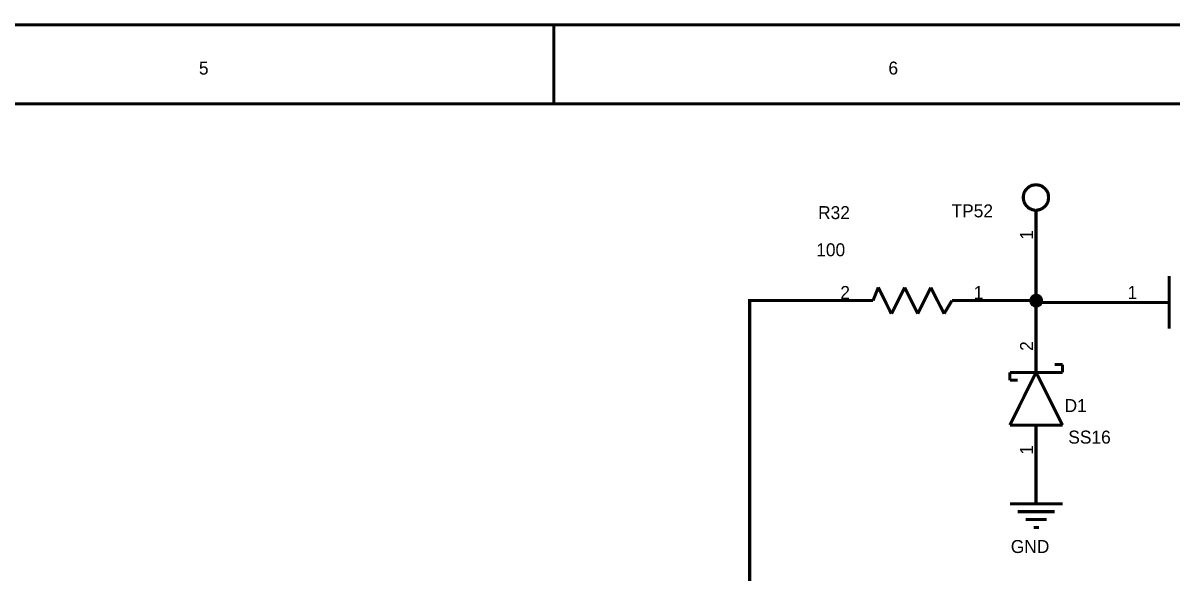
# Model space of a CAD drawing. Header units: millimetres. Extents: x 0 to 800, y 0 to 567.
# Drawn here: x 282.1 to 393.2, y 513.3 to 566.6 of the extents above; entities that cross this region are included whole.
import ezdxf

# ---------------------------------------------------------------- set-up
doc = ezdxf.new("R2010")
doc.units = ezdxf.units.MM
doc.layers.add('Sheet', color=255, linetype='Continuous')

msp = doc.modelspace()

# ---------------------------------------------------------------- linework, layer by layer
at = {"layer": 'Sheet'}
for points, const_width in [([(0, 566.38), (800.1, 566.38), (800.1, 0), (0, 0), (0, 566.38)], 0.3), ([(0, 566.38), (0, 0), (800.1, 0), (800.1, 566.38), (0, 566.38), (0, 566.38)], 0.0991), ([(7.66, 558.76), (792.48, 558.76), (792.48, 7.62), (7.66, 7.62), (7.66, 558.76)], 0.3), ([(7.66, 558.76), (7.66, 7.62), (792.48, 7.62), (792.48, 558.76), (7.66, 558.76), (7.66, 558.76)], 0.0991)]:
    msp.add_lwpolyline(points, close=True, dxfattribs=dict(at, const_width=const_width))
for points, const_width in [([(333.38, 566.41), (333.38, 558.79)], 0.3), ([(380, 550.92), (379.94, 550.92), (379.87, 550.92), (379.8, 550.9), (379.76, 550.9), (379.69, 550.88), (379.62, 550.88), (379.58, 550.85), (379.51, 550.83), (379.47, 550.81), (379.42, 550.79), (379.35, 550.74), (379.31, 550.72), (379.26, 550.67), (379.22, 550.65), (379.17, 550.61), (379.13, 550.56), (379.08, 550.52), (379.04, 550.47), (379.02, 550.43), (378.97, 550.38), (378.95, 550.34), (378.93, 550.29), (378.88, 550.23), (378.86, 550.18), (378.84, 550.14), (378.82, 550.07), (378.82, 550.02), (378.79, 549.96), (378.79, 549.89), (378.77, 549.84), (378.77, 549.78), (378.77, 549.71)], 0.3), ([(381.21, 549.71), (381.21, 549.78), (381.21, 549.84), (381.19, 549.89), (381.19, 549.96), (381.17, 550.02), (381.17, 550.07), (381.15, 550.14), (381.12, 550.18), (381.1, 550.23), (381.08, 550.29), (381.03, 550.34), (381.01, 550.38), (380.97, 550.43), (380.94, 550.47), (380.9, 550.52), (380.85, 550.56), (380.81, 550.61), (380.76, 550.65), (380.72, 550.67), (380.67, 550.72), (380.63, 550.74), (380.59, 550.79), (380.52, 550.81), (380.47, 550.83), (380.43, 550.85), (380.36, 550.88), (380.32, 550.88), (380.25, 550.9), (380.18, 550.9), (380.14, 550.92), (380.07, 550.92), (380, 550.92)], 0.3), ([(378.77, 549.71), (378.77, 549.64), (378.77, 549.58), (378.79, 549.53), (378.79, 549.46), (378.82, 549.4), (378.82, 549.35), (378.84, 549.28), (378.86, 549.24), (378.88, 549.17), (378.91, 549.13), (378.93, 549.08), (378.97, 549.04), (378.99, 548.99), (379.04, 548.93), (379.06, 548.9), (379.11, 548.86), (379.15, 548.81), (379.2, 548.77), (379.24, 548.72), (379.29, 548.7), (379.33, 548.66), (379.38, 548.64), (379.42, 548.61), (379.49, 548.59), (379.53, 548.57), (379.58, 548.55), (379.64, 548.52), (379.69, 548.5), (379.76, 548.5), (379.82, 548.48), (379.87, 548.48), (379.94, 548.48)], 0.3), ([(380, 548.48), (380.07, 548.48), (380.14, 548.48), (380.18, 548.5), (380.25, 548.5), (380.32, 548.52), (380.36, 548.55), (380.43, 548.55), (380.47, 548.57), (380.52, 548.59), (380.59, 548.64), (380.63, 548.66), (380.67, 548.68), (380.72, 548.72), (380.76, 548.77), (380.81, 548.79), (380.85, 548.84), (380.9, 548.88), (380.94, 548.93), (380.97, 548.97), (381.01, 549.02), (381.03, 549.08), (381.08, 549.13), (381.1, 549.17), (381.12, 549.24), (381.15, 549.28), (381.17, 549.35), (381.17, 549.4), (381.19, 549.46), (381.19, 549.53), (381.21, 549.58), (381.21, 549.64), (381.21, 549.71)], 0.3), ([(380, 548.57), (380, 545.07)], 0.3), ([(380, 545.07), (380, 539.74), (376.96, 539.74)], 0.3), ([(392.86, 537.03), (392.86, 542.12)], 0.3), ([(364.75, 541.01), (364.24, 539.74)], 0.3), ([(366.01, 538.47), (364.75, 541.01)], 0.3), ([(367.3, 541), (366.03, 538.47)], 0.3), ([(368.56, 538.47), (367.3, 541)], 0.3), ([(369.83, 541), (368.56, 538.47)], 0.3), ([(371.11, 538.47), (369.83, 541)], 0.3), ([(379.51, 539.74), (379.51, 539.77), (379.51, 539.79), (379.51, 539.81), (379.51, 539.83), (379.53, 539.86), (379.53, 539.88), (379.53, 539.92), (379.55, 539.94), (379.55, 539.94), (379.58, 539.97), (379.58, 539.99), (379.6, 540.01), (379.6, 540.03), (379.62, 540.06), (379.64, 540.08), (379.67, 540.08), (379.67, 540.1), (379.69, 540.12), (379.71, 540.15), (379.73, 540.15), (379.76, 540.17), (379.78, 540.17), (379.8, 540.19), (379.8, 540.19), (379.82, 540.21), (379.87, 540.21), (379.89, 540.21), (379.91, 540.24), (379.94, 540.24), (379.96, 540.24), (379.98, 540.24), (380, 540.24)], 0.3), ([(379.51, 539.74), (379.51, 539.77), (379.51, 539.79), (379.51, 539.81), (379.51, 539.83), (379.53, 539.86), (379.53, 539.88), (379.53, 539.92), (379.55, 539.94), (379.55, 539.94), (379.58, 539.97), (379.58, 539.99), (379.6, 540.01), (379.6, 540.03), (379.62, 540.06), (379.64, 540.08), (379.67, 540.08), (379.67, 540.1), (379.69, 540.12), (379.71, 540.15), (379.73, 540.15), (379.76, 540.17), (379.78, 540.17), (379.8, 540.19), (379.8, 540.19), (379.82, 540.21), (379.87, 540.21), (379.89, 540.21), (379.91, 540.24), (379.94, 540.24), (379.96, 540.24), (379.98, 540.24), (380, 540.24)], 0.3), ([(379.51, 539.74), (379.51, 539.77), (379.51, 539.79), (379.51, 539.81), (379.51, 539.83), (379.53, 539.86), (379.53, 539.88), (379.53, 539.92), (379.55, 539.94), (379.55, 539.94), (379.58, 539.97), (379.58, 539.99), (379.6, 540.01), (379.6, 540.03), (379.62, 540.06), (379.64, 540.08), (379.67, 540.08), (379.67, 540.1), (379.69, 540.12), (379.71, 540.15), (379.73, 540.15), (379.76, 540.17), (379.78, 540.17), (379.8, 540.19), (379.8, 540.19), (379.82, 540.21), (379.87, 540.21), (379.89, 540.21), (379.91, 540.24), (379.94, 540.24), (379.96, 540.24), (379.98, 540.24), (380, 540.24)], 0.3), ([(379.51, 539.74), (379.51, 539.77), (379.51, 539.79), (379.51, 539.81), (379.51, 539.83), (379.53, 539.86), (379.53, 539.88), (379.53, 539.92), (379.55, 539.94), (379.55, 539.94), (379.58, 539.97), (379.58, 539.99), (379.6, 540.01), (379.6, 540.03), (379.62, 540.06), (379.64, 540.08), (379.67, 540.08), (379.67, 540.1), (379.69, 540.12), (379.71, 540.15), (379.73, 540.15), (379.76, 540.17), (379.78, 540.17), (379.8, 540.19), (379.8, 540.19), (379.82, 540.21), (379.87, 540.21), (379.89, 540.21), (379.91, 540.24), (379.94, 540.24), (379.96, 540.24), (379.98, 540.24), (380, 540.24)], 0.3), ([(380, 540.24), (380, 540.24)], 0.3), ([(380, 540.24), (380.03, 540.24), (380.05, 540.24), (380.09, 540.24), (380.11, 540.24), (380.14, 540.21), (380.16, 540.21), (380.18, 540.21), (380.2, 540.19), (380.23, 540.19), (380.25, 540.17), (380.27, 540.17), (380.29, 540.15), (380.32, 540.15), (380.34, 540.12), (380.36, 540.1), (380.36, 540.08), (380.38, 540.08), (380.41, 540.06), (380.43, 540.03), (380.43, 540.01), (380.45, 539.99), (380.45, 539.97), (380.47, 539.94), (380.47, 539.94), (380.5, 539.92), (380.5, 539.88), (380.5, 539.86), (380.52, 539.83), (380.52, 539.81), (380.52, 539.79), (380.52, 539.77), (380.52, 539.74)], 0.3), ([(380, 540.24), (380, 540.24)], 0.3), ([(380, 540.24), (380.03, 540.24), (380.05, 540.24), (380.09, 540.24), (380.11, 540.24), (380.14, 540.21), (380.16, 540.21), (380.18, 540.21), (380.2, 540.19), (380.23, 540.19), (380.25, 540.17), (380.27, 540.17), (380.29, 540.15), (380.32, 540.15), (380.34, 540.12), (380.36, 540.1), (380.36, 540.08), (380.38, 540.08), (380.41, 540.06), (380.43, 540.03), (380.43, 540.01), (380.45, 539.99), (380.45, 539.97), (380.47, 539.94), (380.47, 539.94), (380.5, 539.92), (380.5, 539.88), (380.5, 539.86), (380.52, 539.83), (380.52, 539.81), (380.52, 539.79), (380.52, 539.77), (380.52, 539.74)], 0.3), ([(380, 540.24), (380, 540.24)], 0.3), ([(380, 540.24), (380.03, 540.24), (380.05, 540.24), (380.09, 540.24), (380.11, 540.24), (380.14, 540.21), (380.16, 540.21), (380.18, 540.21), (380.2, 540.19), (380.23, 540.19), (380.25, 540.17), (380.27, 540.17), (380.29, 540.15), (380.32, 540.15), (380.34, 540.12), (380.36, 540.1), (380.36, 540.08), (380.38, 540.08), (380.41, 540.06), (380.43, 540.03), (380.43, 540.01), (380.45, 539.99), (380.45, 539.97), (380.47, 539.94), (380.47, 539.94), (380.5, 539.92), (380.5, 539.88), (380.5, 539.86), (380.52, 539.83), (380.52, 539.81), (380.52, 539.79), (380.52, 539.77), (380.52, 539.74)], 0.3), ([(380, 540.24), (380, 540.24)], 0.3), ([(380, 540.24), (380.03, 540.24), (380.05, 540.24), (380.09, 540.24), (380.11, 540.24), (380.14, 540.21), (380.16, 540.21), (380.18, 540.21), (380.2, 540.19), (380.23, 540.19), (380.25, 540.17), (380.27, 540.17), (380.29, 540.15), (380.32, 540.15), (380.34, 540.12), (380.36, 540.1), (380.36, 540.08), (380.38, 540.08), (380.41, 540.06), (380.43, 540.03), (380.43, 540.01), (380.45, 539.99), (380.45, 539.97), (380.47, 539.94), (380.47, 539.94), (380.5, 539.92), (380.5, 539.88), (380.5, 539.86), (380.52, 539.83), (380.52, 539.81), (380.52, 539.79), (380.52, 539.77), (380.52, 539.74)], 0.3), ([(287.63, 502.25), (352.31, 502.25), (352.31, 539.74), (359.16, 539.74)], 0.3), ([(364.24, 539.74), (359.16, 539.74)], 0.3), ([(364.24, 539.74), (363.48, 539.74)], 0.3), ([(371.87, 539.74), (371.11, 538.47)], 0.3), ([(371.87, 539.74), (376.96, 539.74)], 0.3), ([(371.87, 539.74), (372.63, 539.74)], 0.3), ([(380, 539.23), (379.98, 539.23), (379.96, 539.23), (379.94, 539.23), (379.91, 539.23), (379.89, 539.25), (379.87, 539.25), (379.82, 539.25), (379.8, 539.27), (379.8, 539.27), (379.78, 539.3), (379.76, 539.3), (379.73, 539.32), (379.71, 539.32), (379.69, 539.34), (379.67, 539.36), (379.67, 539.38), (379.64, 539.38), (379.62, 539.41), (379.6, 539.43), (379.6, 539.45), (379.58, 539.47), (379.58, 539.5), (379.55, 539.52), (379.55, 539.54), (379.53, 539.56), (379.53, 539.59), (379.53, 539.61), (379.51, 539.63), (379.51, 539.65), (379.51, 539.7), (379.51, 539.72), (379.51, 539.74)], 0.3), ([(379.51, 539.74), (379.51, 539.74)], 0.3), ([(380, 539.23), (379.98, 539.23), (379.96, 539.23), (379.94, 539.23), (379.91, 539.23), (379.89, 539.25), (379.87, 539.25), (379.82, 539.25), (379.8, 539.27), (379.8, 539.27), (379.78, 539.3), (379.76, 539.3), (379.73, 539.32), (379.71, 539.32), (379.69, 539.34), (379.67, 539.36), (379.67, 539.38), (379.64, 539.38), (379.62, 539.41), (379.6, 539.43), (379.6, 539.45), (379.58, 539.47), (379.58, 539.5), (379.55, 539.52), (379.55, 539.54), (379.53, 539.56), (379.53, 539.59), (379.53, 539.61), (379.51, 539.63), (379.51, 539.65), (379.51, 539.7), (379.51, 539.72), (379.51, 539.74)], 0.3), ([(379.51, 539.74), (379.51, 539.74)], 0.3), ([(380, 539.23), (379.98, 539.23), (379.96, 539.23), (379.94, 539.23), (379.91, 539.23), (379.89, 539.25), (379.87, 539.25), (379.82, 539.25), (379.8, 539.27), (379.8, 539.27), (379.78, 539.3), (379.76, 539.3), (379.73, 539.32), (379.71, 539.32), (379.69, 539.34), (379.67, 539.36), (379.67, 539.38), (379.64, 539.38), (379.62, 539.41), (379.6, 539.43), (379.6, 539.45), (379.58, 539.47), (379.58, 539.5), (379.55, 539.52), (379.55, 539.54), (379.53, 539.56), (379.53, 539.59), (379.53, 539.61), (379.51, 539.63), (379.51, 539.65), (379.51, 539.7), (379.51, 539.72), (379.51, 539.74)], 0.3), ([(379.51, 539.74), (379.51, 539.74)], 0.3), ([(380, 539.23), (379.98, 539.23), (379.96, 539.23), (379.94, 539.23), (379.91, 539.23), (379.89, 539.25), (379.87, 539.25), (379.82, 539.25), (379.8, 539.27), (379.8, 539.27), (379.78, 539.3), (379.76, 539.3), (379.73, 539.32), (379.71, 539.32), (379.69, 539.34), (379.67, 539.36), (379.67, 539.38), (379.64, 539.38), (379.62, 539.41), (379.6, 539.43), (379.6, 539.45), (379.58, 539.47), (379.58, 539.5), (379.55, 539.52), (379.55, 539.54), (379.53, 539.56), (379.53, 539.59), (379.53, 539.61), (379.51, 539.63), (379.51, 539.65), (379.51, 539.7), (379.51, 539.72), (379.51, 539.74)], 0.3), ([(379.51, 539.74), (379.51, 539.74)], 0.3), ([(379.51, 539.74), (379.51, 539.77), (379.51, 539.79), (379.51, 539.81), (379.51, 539.83), (379.53, 539.86), (379.53, 539.88), (379.53, 539.92), (379.55, 539.94), (379.55, 539.94), (379.58, 539.97), (379.58, 539.99), (379.6, 540.01), (379.6, 540.03), (379.62, 540.06), (379.64, 540.08), (379.67, 540.08), (379.67, 540.1), (379.69, 540.12), (379.71, 540.15), (379.73, 540.15), (379.76, 540.17), (379.78, 540.17), (379.8, 540.19), (379.8, 540.19), (379.82, 540.21), (379.87, 540.21), (379.89, 540.21), (379.91, 540.24), (379.94, 540.24), (379.96, 540.24), (379.98, 540.24), (380, 540.24)], 0.0991), ([(379.51, 539.74), (379.51, 539.77), (379.51, 539.79), (379.51, 539.81), (379.51, 539.83), (379.53, 539.86), (379.53, 539.88), (379.53, 539.92), (379.55, 539.94), (379.55, 539.94), (379.58, 539.97), (379.58, 539.99), (379.6, 540.01), (379.6, 540.03), (379.62, 540.06), (379.64, 540.08), (379.67, 540.08), (379.67, 540.1), (379.69, 540.12), (379.71, 540.15), (379.73, 540.15), (379.76, 540.17), (379.78, 540.17), (379.8, 540.19), (379.8, 540.19), (379.82, 540.21), (379.87, 540.21), (379.89, 540.21), (379.91, 540.24), (379.94, 540.24), (379.96, 540.24), (379.98, 540.24), (380, 540.24)], 0.0991), ([(379.51, 539.74), (379.51, 539.77), (379.51, 539.79), (379.51, 539.81), (379.51, 539.83), (379.53, 539.86), (379.53, 539.88), (379.53, 539.92), (379.55, 539.94), (379.55, 539.94), (379.58, 539.97), (379.58, 539.99), (379.6, 540.01), (379.6, 540.03), (379.62, 540.06), (379.64, 540.08), (379.67, 540.08), (379.67, 540.1), (379.69, 540.12), (379.71, 540.15), (379.73, 540.15), (379.76, 540.17), (379.78, 540.17), (379.8, 540.19), (379.8, 540.19), (379.82, 540.21), (379.87, 540.21), (379.89, 540.21), (379.91, 540.24), (379.94, 540.24), (379.96, 540.24), (379.98, 540.24), (380, 540.24)], 0.0991), ([(379.51, 539.74), (379.51, 539.77), (379.51, 539.79), (379.51, 539.81), (379.51, 539.83), (379.53, 539.86), (379.53, 539.88), (379.53, 539.92), (379.55, 539.94), (379.55, 539.94), (379.58, 539.97), (379.58, 539.99), (379.6, 540.01), (379.6, 540.03), (379.62, 540.06), (379.64, 540.08), (379.67, 540.08), (379.67, 540.1), (379.69, 540.12), (379.71, 540.15), (379.73, 540.15), (379.76, 540.17), (379.78, 540.17), (379.8, 540.19), (379.8, 540.19), (379.82, 540.21), (379.87, 540.21), (379.89, 540.21), (379.91, 540.24), (379.94, 540.24), (379.96, 540.24), (379.98, 540.24), (380, 540.24)], 0.0991), ([(380, 539.23), (379.98, 539.23), (379.96, 539.23), (379.94, 539.23), (379.91, 539.23), (379.89, 539.25), (379.87, 539.25), (379.82, 539.25), (379.8, 539.27), (379.8, 539.27), (379.78, 539.3), (379.76, 539.3), (379.73, 539.32), (379.71, 539.32), (379.69, 539.34), (379.67, 539.36), (379.67, 539.38), (379.64, 539.38), (379.62, 539.41), (379.6, 539.43), (379.6, 539.45), (379.58, 539.47), (379.58, 539.5), (379.55, 539.52), (379.55, 539.54), (379.53, 539.56), (379.53, 539.59), (379.53, 539.61), (379.51, 539.63), (379.51, 539.65), (379.51, 539.7), (379.51, 539.72), (379.51, 539.74)], 0.0991), ([(379.51, 539.74), (379.51, 539.74)], 0.0991), ([(380, 539.23), (379.98, 539.23), (379.96, 539.23), (379.94, 539.23), (379.91, 539.23), (379.89, 539.25), (379.87, 539.25), (379.82, 539.25), (379.8, 539.27), (379.8, 539.27), (379.78, 539.3), (379.76, 539.3), (379.73, 539.32), (379.71, 539.32), (379.69, 539.34), (379.67, 539.36), (379.67, 539.38), (379.64, 539.38), (379.62, 539.41), (379.6, 539.43), (379.6, 539.45), (379.58, 539.47), (379.58, 539.5), (379.55, 539.52), (379.55, 539.54), (379.53, 539.56), (379.53, 539.59), (379.53, 539.61), (379.51, 539.63), (379.51, 539.65), (379.51, 539.7), (379.51, 539.72), (379.51, 539.74)], 0.0991), ([(379.51, 539.74), (379.51, 539.74)], 0.0991), ([(380, 539.23), (379.98, 539.23), (379.96, 539.23), (379.94, 539.23), (379.91, 539.23), (379.89, 539.25), (379.87, 539.25), (379.82, 539.25), (379.8, 539.27), (379.8, 539.27), (379.78, 539.3), (379.76, 539.3), (379.73, 539.32), (379.71, 539.32), (379.69, 539.34), (379.67, 539.36), (379.67, 539.38), (379.64, 539.38), (379.62, 539.41), (379.6, 539.43), (379.6, 539.45), (379.58, 539.47), (379.58, 539.5), (379.55, 539.52), (379.55, 539.54), (379.53, 539.56), (379.53, 539.59), (379.53, 539.61), (379.51, 539.63), (379.51, 539.65), (379.51, 539.7), (379.51, 539.72), (379.51, 539.74)], 0.0991), ([(379.51, 539.74), (379.51, 539.74)], 0.0991), ([(380, 539.23), (379.98, 539.23), (379.96, 539.23), (379.94, 539.23), (379.91, 539.23), (379.89, 539.25), (379.87, 539.25), (379.82, 539.25), (379.8, 539.27), (379.8, 539.27), (379.78, 539.3), (379.76, 539.3), (379.73, 539.32), (379.71, 539.32), (379.69, 539.34), (379.67, 539.36), (379.67, 539.38), (379.64, 539.38), (379.62, 539.41), (379.6, 539.43), (379.6, 539.45), (379.58, 539.47), (379.58, 539.5), (379.55, 539.52), (379.55, 539.54), (379.53, 539.56), (379.53, 539.59), (379.53, 539.61), (379.51, 539.63), (379.51, 539.65), (379.51, 539.7), (379.51, 539.72), (379.51, 539.74)], 0.0991), ([(379.51, 539.74), (379.51, 539.74)], 0.0991), ([(380.52, 539.74), (380.52, 539.72), (380.52, 539.7), (380.52, 539.65), (380.52, 539.63), (380.5, 539.61), (380.5, 539.59), (380.5, 539.56), (380.47, 539.54), (380.47, 539.52), (380.45, 539.5), (380.45, 539.47), (380.43, 539.45), (380.43, 539.43), (380.41, 539.41), (380.38, 539.38), (380.36, 539.38), (380.36, 539.36), (380.34, 539.34), (380.32, 539.32), (380.29, 539.32), (380.27, 539.3), (380.25, 539.3), (380.23, 539.27), (380.2, 539.27), (380.18, 539.25), (380.16, 539.25), (380.14, 539.25), (380.11, 539.23), (380.09, 539.23), (380.05, 539.23), (380.03, 539.23), (380, 539.23)], 0.3), ([(380, 537.88), (380, 539.74), (380.07, 539.74), (380.07, 539.56), (386.77, 539.56)], 0.3), ([(380.52, 539.74), (380.52, 539.72), (380.52, 539.7), (380.52, 539.65), (380.52, 539.63), (380.5, 539.61), (380.5, 539.59), (380.5, 539.56), (380.47, 539.54), (380.47, 539.52), (380.45, 539.5), (380.45, 539.47), (380.43, 539.45), (380.43, 539.43), (380.41, 539.41), (380.38, 539.38), (380.36, 539.38), (380.36, 539.36), (380.34, 539.34), (380.32, 539.32), (380.29, 539.32), (380.27, 539.3), (380.25, 539.3), (380.23, 539.27), (380.2, 539.27), (380.18, 539.25), (380.16, 539.25), (380.14, 539.25), (380.11, 539.23), (380.09, 539.23), (380.05, 539.23), (380.03, 539.23), (380, 539.23)], 0.3), ([(380.52, 539.74), (380.52, 539.72), (380.52, 539.7), (380.52, 539.65), (380.52, 539.63), (380.5, 539.61), (380.5, 539.59), (380.5, 539.56), (380.47, 539.54), (380.47, 539.52), (380.45, 539.5), (380.45, 539.47), (380.43, 539.45), (380.43, 539.43), (380.41, 539.41), (380.38, 539.38), (380.36, 539.38), (380.36, 539.36), (380.34, 539.34), (380.32, 539.32), (380.29, 539.32), (380.27, 539.3), (380.25, 539.3), (380.23, 539.27), (380.2, 539.27), (380.18, 539.25), (380.16, 539.25), (380.14, 539.25), (380.11, 539.23), (380.09, 539.23), (380.05, 539.23), (380.03, 539.23), (380, 539.23)], 0.3), ([(380.52, 539.74), (380.52, 539.72), (380.52, 539.7), (380.52, 539.65), (380.52, 539.63), (380.5, 539.61), (380.5, 539.59), (380.5, 539.56), (380.47, 539.54), (380.47, 539.52), (380.45, 539.5), (380.45, 539.47), (380.43, 539.45), (380.43, 539.43), (380.41, 539.41), (380.38, 539.38), (380.36, 539.38), (380.36, 539.36), (380.34, 539.34), (380.32, 539.32), (380.29, 539.32), (380.27, 539.3), (380.25, 539.3), (380.23, 539.27), (380.2, 539.27), (380.18, 539.25), (380.16, 539.25), (380.14, 539.25), (380.11, 539.23), (380.09, 539.23), (380.05, 539.23), (380.03, 539.23), (380, 539.23)], 0.3), ([(380, 540.24), (380, 540.24)], 0.0991), ([(380, 540.24), (380.03, 540.24), (380.05, 540.24), (380.09, 540.24), (380.11, 540.24), (380.14, 540.21), (380.16, 540.21), (380.18, 540.21), (380.2, 540.19), (380.23, 540.19), (380.25, 540.17), (380.27, 540.17), (380.29, 540.15), (380.32, 540.15), (380.34, 540.12), (380.36, 540.1), (380.36, 540.08), (380.38, 540.08), (380.41, 540.06), (380.43, 540.03), (380.43, 540.01), (380.45, 539.99), (380.45, 539.97), (380.47, 539.94), (380.47, 539.94), (380.5, 539.92), (380.5, 539.88), (380.5, 539.86), (380.52, 539.83), (380.52, 539.81), (380.52, 539.79), (380.52, 539.77), (380.52, 539.74)], 0.0991), ([(380, 540.24), (380, 540.24)], 0.0991), ([(380, 540.24), (380.03, 540.24), (380.05, 540.24), (380.09, 540.24), (380.11, 540.24), (380.14, 540.21), (380.16, 540.21), (380.18, 540.21), (380.2, 540.19), (380.23, 540.19), (380.25, 540.17), (380.27, 540.17), (380.29, 540.15), (380.32, 540.15), (380.34, 540.12), (380.36, 540.1), (380.36, 540.08), (380.38, 540.08), (380.41, 540.06), (380.43, 540.03), (380.43, 540.01), (380.45, 539.99), (380.45, 539.97), (380.47, 539.94), (380.47, 539.94), (380.5, 539.92), (380.5, 539.88), (380.5, 539.86), (380.52, 539.83), (380.52, 539.81), (380.52, 539.79), (380.52, 539.77), (380.52, 539.74)], 0.0991), ([(380, 540.24), (380, 540.24)], 0.0991), ([(380, 540.24), (380.03, 540.24), (380.05, 540.24), (380.09, 540.24), (380.11, 540.24), (380.14, 540.21), (380.16, 540.21), (380.18, 540.21), (380.2, 540.19), (380.23, 540.19), (380.25, 540.17), (380.27, 540.17), (380.29, 540.15), (380.32, 540.15), (380.34, 540.12), (380.36, 540.1), (380.36, 540.08), (380.38, 540.08), (380.41, 540.06), (380.43, 540.03), (380.43, 540.01), (380.45, 539.99), (380.45, 539.97), (380.47, 539.94), (380.47, 539.94), (380.5, 539.92), (380.5, 539.88), (380.5, 539.86), (380.52, 539.83), (380.52, 539.81), (380.52, 539.79), (380.52, 539.77), (380.52, 539.74)], 0.0991), ([(380, 540.24), (380, 540.24)], 0.0991), ([(380, 540.24), (380.03, 540.24), (380.05, 540.24), (380.09, 540.24), (380.11, 540.24), (380.14, 540.21), (380.16, 540.21), (380.18, 540.21), (380.2, 540.19), (380.23, 540.19), (380.25, 540.17), (380.27, 540.17), (380.29, 540.15), (380.32, 540.15), (380.34, 540.12), (380.36, 540.1), (380.36, 540.08), (380.38, 540.08), (380.41, 540.06), (380.43, 540.03), (380.43, 540.01), (380.45, 539.99), (380.45, 539.97), (380.47, 539.94), (380.47, 539.94), (380.5, 539.92), (380.5, 539.88), (380.5, 539.86), (380.52, 539.83), (380.52, 539.81), (380.52, 539.79), (380.52, 539.77), (380.52, 539.74)], 0.0991), ([(380.52, 539.74), (380.52, 539.72), (380.52, 539.7), (380.52, 539.65), (380.52, 539.63), (380.5, 539.61), (380.5, 539.59), (380.5, 539.56), (380.47, 539.54), (380.47, 539.52), (380.45, 539.5), (380.45, 539.47), (380.43, 539.45), (380.43, 539.43), (380.41, 539.41), (380.38, 539.38), (380.36, 539.38), (380.36, 539.36), (380.34, 539.34), (380.32, 539.32), (380.29, 539.32), (380.27, 539.3), (380.25, 539.3), (380.23, 539.27), (380.2, 539.27), (380.18, 539.25), (380.16, 539.25), (380.14, 539.25), (380.11, 539.23), (380.09, 539.23), (380.05, 539.23), (380.03, 539.23), (380, 539.23)], 0.0991), ([(380.52, 539.74), (380.52, 539.72), (380.52, 539.7), (380.52, 539.65), (380.52, 539.63), (380.5, 539.61), (380.5, 539.59), (380.5, 539.56), (380.47, 539.54), (380.47, 539.52), (380.45, 539.5), (380.45, 539.47), (380.43, 539.45), (380.43, 539.43), (380.41, 539.41), (380.38, 539.38), (380.36, 539.38), (380.36, 539.36), (380.34, 539.34), (380.32, 539.32), (380.29, 539.32), (380.27, 539.3), (380.25, 539.3), (380.23, 539.27), (380.2, 539.27), (380.18, 539.25), (380.16, 539.25), (380.14, 539.25), (380.11, 539.23), (380.09, 539.23), (380.05, 539.23), (380.03, 539.23), (380, 539.23)], 0.0991), ([(380.52, 539.74), (380.52, 539.72), (380.52, 539.7), (380.52, 539.65), (380.52, 539.63), (380.5, 539.61), (380.5, 539.59), (380.5, 539.56), (380.47, 539.54), (380.47, 539.52), (380.45, 539.5), (380.45, 539.47), (380.43, 539.45), (380.43, 539.43), (380.41, 539.41), (380.38, 539.38), (380.36, 539.38), (380.36, 539.36), (380.34, 539.34), (380.32, 539.32), (380.29, 539.32), (380.27, 539.3), (380.25, 539.3), (380.23, 539.27), (380.2, 539.27), (380.18, 539.25), (380.16, 539.25), (380.14, 539.25), (380.11, 539.23), (380.09, 539.23), (380.05, 539.23), (380.03, 539.23), (380, 539.23)], 0.0991), ([(380.52, 539.74), (380.52, 539.72), (380.52, 539.7), (380.52, 539.65), (380.52, 539.63), (380.5, 539.61), (380.5, 539.59), (380.5, 539.56), (380.47, 539.54), (380.47, 539.52), (380.45, 539.5), (380.45, 539.47), (380.43, 539.45), (380.43, 539.43), (380.41, 539.41), (380.38, 539.38), (380.36, 539.38), (380.36, 539.36), (380.34, 539.34), (380.32, 539.32), (380.29, 539.32), (380.27, 539.3), (380.25, 539.3), (380.23, 539.27), (380.2, 539.27), (380.18, 539.25), (380.16, 539.25), (380.14, 539.25), (380.11, 539.23), (380.09, 539.23), (380.05, 539.23), (380.03, 539.23), (380, 539.23)], 0.0991), ([(380.52, 539.74), (380.52, 539.74), (380.52, 539.74), (380.52, 539.74), (380.52, 539.74), (380.52, 539.74), (380.52, 539.74), (380.52, 539.74), (380.52, 539.74), (380.52, 539.74), (380.52, 539.74), (380.52, 539.74), (380.52, 539.74), (380.52, 539.74), (380.52, 539.74), (380.52, 539.74), (380.52, 539.74), (380.52, 539.74), (380.52, 539.74), (380.52, 539.74), (380.52, 539.74), (380.52, 539.74), (380.52, 539.74), (380.52, 539.74), (380.52, 539.74), (380.52, 539.74), (380.52, 539.74), (380.52, 539.74), (380.52, 539.74), (380.52, 539.74), (380.52, 539.74), (380.52, 539.74), (380.52, 539.74)], 0.3), ([(380.52, 539.74), (380.52, 539.74)], 0.3), ([(380.52, 539.74), (380.52, 539.74), (380.52, 539.74), (380.52, 539.74), (380.52, 539.74), (380.52, 539.74), (380.52, 539.74), (380.52, 539.74), (380.52, 539.74), (380.52, 539.74), (380.52, 539.74), (380.52, 539.74), (380.52, 539.74), (380.52, 539.74), (380.52, 539.74), (380.52, 539.74), (380.52, 539.74), (380.52, 539.74), (380.52, 539.74), (380.52, 539.74), (380.52, 539.74), (380.52, 539.74), (380.52, 539.74), (380.52, 539.74), (380.52, 539.74), (380.52, 539.74), (380.52, 539.74), (380.52, 539.74), (380.52, 539.74), (380.52, 539.74), (380.52, 539.74), (380.52, 539.74), (380.52, 539.74)], 0.3), ([(380.52, 539.74), (380.52, 539.74)], 0.3), ([(380.52, 539.74), (380.52, 539.74), (380.52, 539.74), (380.52, 539.74), (380.52, 539.74), (380.52, 539.74), (380.52, 539.74), (380.52, 539.74), (380.52, 539.74), (380.52, 539.74), (380.52, 539.74), (380.52, 539.74), (380.52, 539.74), (380.52, 539.74), (380.52, 539.74), (380.52, 539.74), (380.52, 539.74), (380.52, 539.74), (380.52, 539.74), (380.52, 539.74), (380.52, 539.74), (380.52, 539.74), (380.52, 539.74), (380.52, 539.74), (380.52, 539.74), (380.52, 539.74), (380.52, 539.74), (380.52, 539.74), (380.52, 539.74), (380.52, 539.74), (380.52, 539.74), (380.52, 539.74), (380.52, 539.74)], 0.3), ([(380.52, 539.74), (380.52, 539.74)], 0.3), ([(380.52, 539.74), (380.52, 539.74), (380.52, 539.74), (380.52, 539.74), (380.52, 539.74), (380.52, 539.74), (380.52, 539.74), (380.52, 539.74), (380.52, 539.74), (380.52, 539.74), (380.52, 539.74), (380.52, 539.74), (380.52, 539.74), (380.52, 539.74), (380.52, 539.74), (380.52, 539.74), (380.52, 539.74), (380.52, 539.74), (380.52, 539.74), (380.52, 539.74), (380.52, 539.74), (380.52, 539.74), (380.52, 539.74), (380.52, 539.74), (380.52, 539.74), (380.52, 539.74), (380.52, 539.74), (380.52, 539.74), (380.52, 539.74), (380.52, 539.74), (380.52, 539.74), (380.52, 539.74), (380.52, 539.74)], 0.3), ([(380.52, 539.74), (380.52, 539.74)], 0.3), ([(380.52, 539.74), (380.52, 539.74), (380.52, 539.74), (380.52, 539.74), (380.52, 539.74), (380.52, 539.74), (380.52, 539.74), (380.52, 539.74), (380.52, 539.74), (380.52, 539.74), (380.52, 539.74), (380.52, 539.74), (380.52, 539.74), (380.52, 539.74), (380.52, 539.74), (380.52, 539.74), (380.52, 539.74), (380.52, 539.74), (380.52, 539.74), (380.52, 539.74), (380.52, 539.74), (380.52, 539.74), (380.52, 539.74), (380.52, 539.74), (380.52, 539.74), (380.52, 539.74), (380.52, 539.74), (380.52, 539.74), (380.52, 539.74), (380.52, 539.74), (380.52, 539.74), (380.52, 539.74), (380.52, 539.74)], 0.0991), ([(380.52, 539.74), (380.52, 539.74)], 0.0991), ([(380.52, 539.74), (380.52, 539.74), (380.52, 539.74), (380.52, 539.74), (380.52, 539.74), (380.52, 539.74), (380.52, 539.74), (380.52, 539.74), (380.52, 539.74), (380.52, 539.74), (380.52, 539.74), (380.52, 539.74), (380.52, 539.74), (380.52, 539.74), (380.52, 539.74), (380.52, 539.74), (380.52, 539.74), (380.52, 539.74), (380.52, 539.74), (380.52, 539.74), (380.52, 539.74), (380.52, 539.74), (380.52, 539.74), (380.52, 539.74), (380.52, 539.74), (380.52, 539.74), (380.52, 539.74), (380.52, 539.74), (380.52, 539.74), (380.52, 539.74), (380.52, 539.74), (380.52, 539.74), (380.52, 539.74)], 0.0991), ([(380.52, 539.74), (380.52, 539.74)], 0.0991), ([(380.52, 539.74), (380.52, 539.74), (380.52, 539.74), (380.52, 539.74), (380.52, 539.74), (380.52, 539.74), (380.52, 539.74), (380.52, 539.74), (380.52, 539.74), (380.52, 539.74), (380.52, 539.74), (380.52, 539.74), (380.52, 539.74), (380.52, 539.74), (380.52, 539.74), (380.52, 539.74), (380.52, 539.74), (380.52, 539.74), (380.52, 539.74), (380.52, 539.74), (380.52, 539.74), (380.52, 539.74), (380.52, 539.74), (380.52, 539.74), (380.52, 539.74), (380.52, 539.74), (380.52, 539.74), (380.52, 539.74), (380.52, 539.74), (380.52, 539.74), (380.52, 539.74), (380.52, 539.74), (380.52, 539.74)], 0.0991), ([(380.52, 539.74), (380.52, 539.74)], 0.0991), ([(380.52, 539.74), (380.52, 539.74), (380.52, 539.74), (380.52, 539.74), (380.52, 539.74), (380.52, 539.74), (380.52, 539.74), (380.52, 539.74), (380.52, 539.74), (380.52, 539.74), (380.52, 539.74), (380.52, 539.74), (380.52, 539.74), (380.52, 539.74), (380.52, 539.74), (380.52, 539.74), (380.52, 539.74), (380.52, 539.74), (380.52, 539.74), (380.52, 539.74), (380.52, 539.74), (380.52, 539.74), (380.52, 539.74), (380.52, 539.74), (380.52, 539.74), (380.52, 539.74), (380.52, 539.74), (380.52, 539.74), (380.52, 539.74), (380.52, 539.74), (380.52, 539.74), (380.52, 539.74), (380.52, 539.74)], 0.0991), ([(380.52, 539.74), (380.52, 539.74)], 0.0991), ([(391.85, 539.56), (386.77, 539.56)], 0.3), ([(392.86, 539.56), (391.58, 539.56)], 0.3), ([(392.86, 539.56), (391.85, 539.56)], 0.3), ([(380, 532.8), (380, 537.88)], 0.3), ([(380, 532.8), (380, 533.56)], 0.3), ([(382.56, 533.56), (381.79, 533.56)], 0.3), ([(382.56, 532.8), (382.56, 533.56)], 0.3), ([(377.47, 532.8), (382.56, 532.8)], 0.3), ([(377.47, 527.71), (380, 532.8)], 0.3), ([(377.47, 532.8), (377.47, 532.04)], 0.3), ([(382.56, 527.71), (380, 532.8)], 0.3), ([(377.47, 532.04), (378.23, 532.04)], 0.3), ([(377.47, 527.71), (382.56, 527.71)], 0.3), ([(380, 527.71), (380, 522.65)], 0.3), ([(380, 527.71), (380, 526.95)], 0.3), ([(380, 522.65), (380, 520.1)], 0.3), ([(377.47, 520.1), (382.56, 520.1)], 0.3), ([(378.23, 519.34), (381.79, 519.34)], 0.3), ([(378.99, 518.58), (381.03, 518.58)], 0.3), ([(379.76, 517.81), (380.27, 517.81)], 0.3)]:
    msp.add_lwpolyline(points, dxfattribs=dict(at, const_width=const_width))
at = {"layer": 'Sheet', "const_width": 0.508}
msp.add_lwpolyline([(379.75, 539.75, 1), (380.25, 539.75, 1)], format="xyb", close=True, dxfattribs=at)

# ---------------------------------------------------------------- texts
at = {"layer": 'Sheet'}
for s, height, p in [('5', 1.25, (299.07, 561.58)), ('6', 1.25, (365.73, 561.58)), ('R32', 1.254, (358.93, 547.61)), ('TP52', 1.254, (371.83, 547.78)), ('100', 1.254, (358.75, 544.02)), ('2', 1.25, (361.08, 539.9)), ('1', 1.25, (373.98, 539.9)), ('1', 1.25, (388.85, 539.9)), ('D1', 1.254, (382.76, 528.97)), ('SS16', 1.254, (383.12, 525.92)), ('GND', 1.254, (377.56, 515.35))]:
    msp.add_text(s, height=height, dxfattribs=at).set_placement(p)
for s, p in [('1', (379.71, 545.63)), ('2', (379.71, 534.88)), ('1', (379.71, 524.85))]:
    msp.add_text(s, height=1.25, rotation=90, dxfattribs=at).set_placement(p)

doc.saveas('drawing.dxf')
